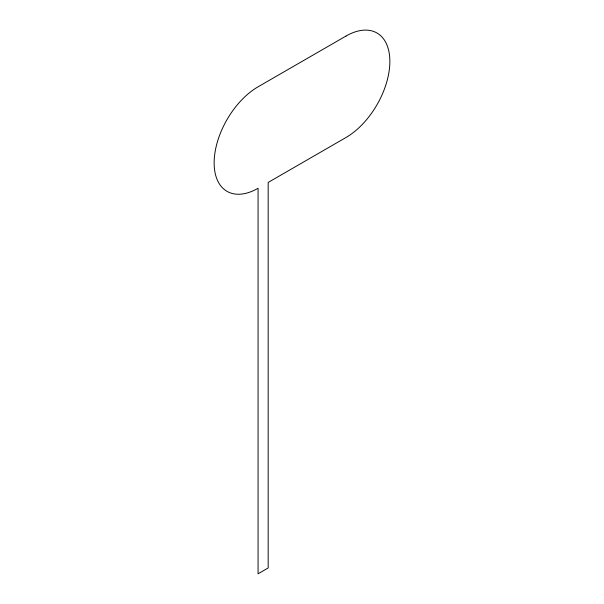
<?xml version="1.0" encoding="UTF-8"?>
<svg xmlns="http://www.w3.org/2000/svg" width="604" height="604" viewBox="0 0 604 604"><rect width="100%" height="100%" fill="white"/><g stroke="black" fill="none" stroke-linecap="round" stroke-linejoin="round"><path stroke-width="0.91" d="M345.933 36.089L258.067 86.81A62.129 35.87 -60 0 0 214.141 162.906A62.129 35.87 -60 0 0 258.067 188.267L258.067 573.8L268.176 567.964L268.176 182.438L345.933 137.538A62.129 35.87 -60 0 0 389.859 61.449A62.129 35.87 -60 0 0 345.933 36.089"/></g></svg>
